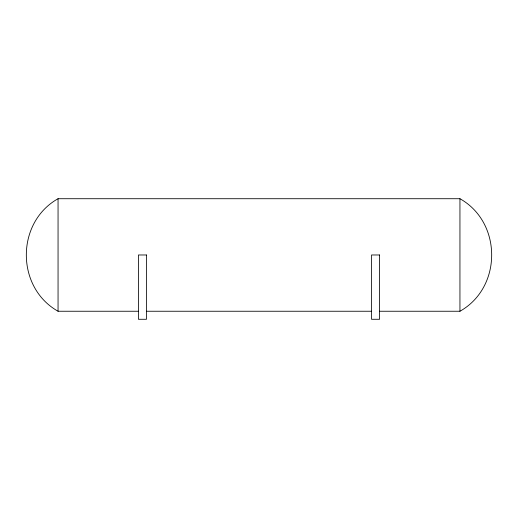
<?xml version="1.0" encoding="UTF-8"?>
<svg xmlns="http://www.w3.org/2000/svg" width="518" height="518" viewBox="0 0 518 518"><rect width="100%" height="100%" fill="white"/><g stroke="black" fill="none" stroke-linecap="round" stroke-linejoin="round"><path stroke-width="0.78" d="M379.571 311.247L459.945 311.247C502.246 287.484 502.246 222.475 459.945 198.718L58.055 198.718C15.754 222.475 15.754 287.484 58.055 311.247L138.429 311.247M146.471 311.247L371.529 311.247M459.945 198.718L459.945 311.247M58.055 198.718L58.055 311.247M146.471 254.979L138.429 254.979L138.429 319.282L146.471 319.282L146.471 254.979M379.571 254.979L371.529 254.979L371.529 319.282L379.571 319.282L379.571 254.979"/></g></svg>
